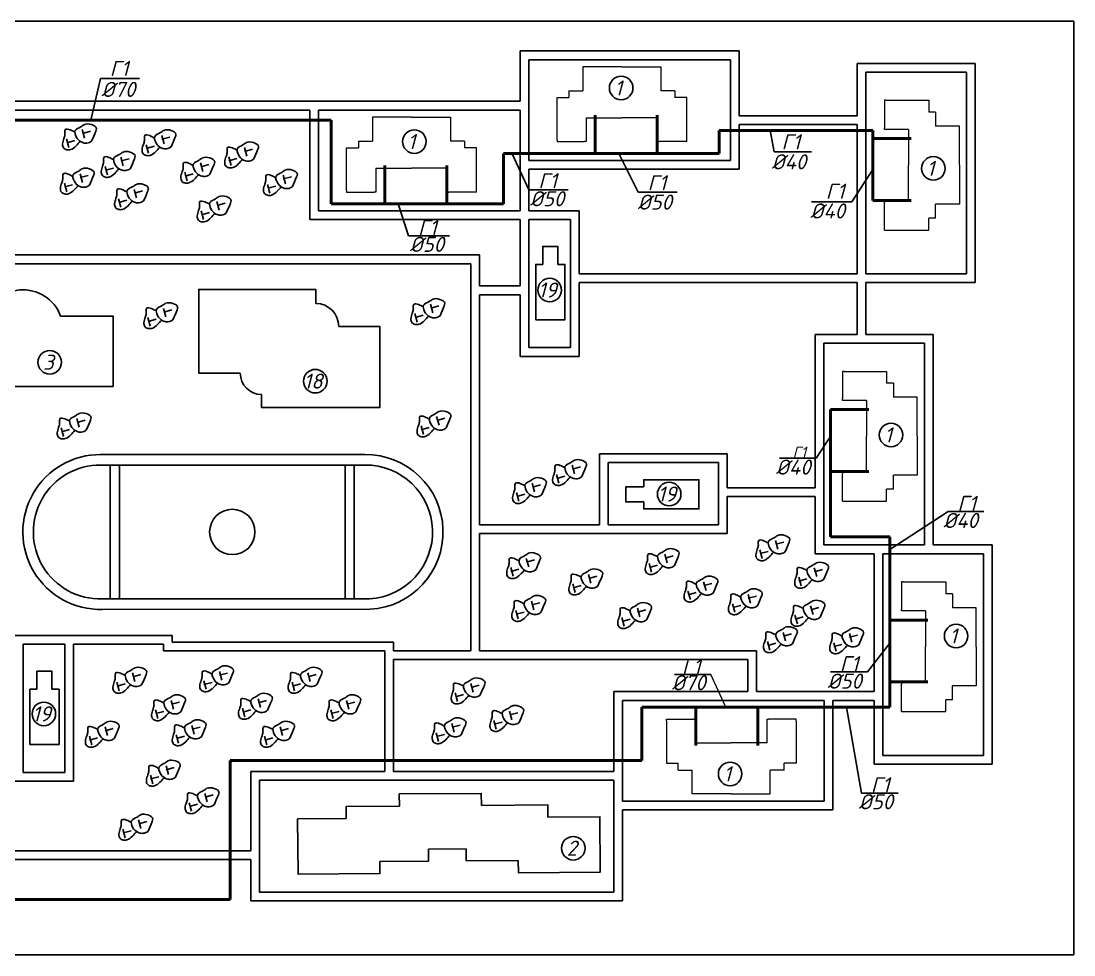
# Model space of a CAD drawing. Header units: millimetres. Extents: x -710977 to 10671, y -929782 to 89628.
# Drawn here: x 2540.2 to 2750.1, y 4163 to 4349.1 of the extents above; entities that cross this region are included whole.
import ezdxf

# ---------------------------------------------------------------- set-up
doc = ezdxf.new("R2010")
doc.units = ezdxf.units.MM
doc.header["$LTSCALE"] = 0.4
for name, color, linetype, lineweight in [('2', 5, 'Continuous', 50), ('5', 7, 'Continuous', 25), ('газ', 7, 'Continuous', 40), ('построение', 7, 'Continuous', 30)]:
    doc.layers.add(name, color=color, linetype=linetype, lineweight=lineweight)
doc.layers.add('план', color=7, linetype='Continuous')
doc.styles.add('Курсив', font='isocpeui.ttf')
doc.styles.add('текстовый', font='isocpeui.ttf', dxfattribs={"height": 5})

msp = doc.modelspace()

# ---------------------------------------------------------------- linework, layer by layer
at = {"color": 0, "linetype": 'ByBlock'}
for p, q in [((2454.917, 4349.064), (2750.115, 4349.064)), ((2750.115, 4349.064), (2750.115, 4163.02)), ((2750.115, 4163.02), (2454.917, 4163.02))]:
    msp.add_line(p, q, dxfattribs=at)
at = {"color": 0, "ltscale": 0.5}
for centre in [(2659.861, 4335.734), (2618.631, 4325.052), (2722.088, 4319.711), (2645.618, 4295.477), (2545.95, 4281.088), (2598.882, 4277.32), (2713.648, 4266.609), (2669.433, 4254.829), (2726.628, 4226.552), (2544.781, 4211.04), (2681.58, 4199.084), (2650.313, 4184.278)]:
    msp.add_circle(centre, 2.347, dxfattribs=at)
at = {"layer": '2', "color": 0}
msp.add_line((2581.893, 4174.073), (2467.543, 4174.073), dxfattribs=at)
at = {"layer": 'газ', "color": 0, "lineweight": 25, "ltscale": 0.08}
for p, q in [((2683.4, 4343.111), (2639.726, 4343.111)), ((2639.726, 4343.111), (2639.726, 4333.078)), ((2683.4, 4330.165), (2683.4, 4343.111)), ((2681.662, 4341.372), (2641.464, 4341.372)), ((2641.464, 4341.372), (2641.464, 4321.306)), ((2681.662, 4321.306), (2681.662, 4341.372)), ((2730.447, 4340.623), (2706.904, 4340.623)), ((2706.904, 4340.623), (2706.904, 4330.165)), ((2730.447, 4296.949), (2730.447, 4340.623)), ((2728.708, 4338.885), (2708.643, 4338.885)), ((2708.643, 4338.885), (2708.643, 4298.687)), ((2728.708, 4298.687), (2728.708, 4338.885)), ((2556.038, 4337.63), (2554.161, 4329.334)), ((2556.038, 4337.63), (2563.865, 4337.63)), ((2639.726, 4333.078), (2534.101, 4333.078)), ((2641.464, 4321.306), (2641.464, 4333.078)), ((2597.79, 4331.339), (2534.101, 4331.339)), ((2597.79, 4331.339), (2597.79, 4309.535)), ((2639.726, 4331.339), (2599.528, 4331.339)), ((2599.528, 4331.339), (2599.528, 4311.274)), ((2639.726, 4331.339), (2639.726, 4319.568)), ((2639.726, 4311.274), (2639.726, 4331.339)), ((2706.904, 4330.165), (2683.4, 4330.165)), ((2683.4, 4319.568), (2683.4, 4328.427)), ((2706.904, 4328.427), (2683.4, 4328.427)), ((2706.904, 4328.427), (2706.904, 4298.687)), ((2690.337, 4323.034), (2689.59, 4327.264)), ((2641.464, 4315.421), (2638.117, 4322.59)), ((2659.399, 4322.679), (2663.251, 4314.973)), ((2690.337, 4323.034), (2697.788, 4323.034)), ((2641.464, 4321.306), (2681.662, 4321.306)), ((2641.464, 4319.568), (2683.4, 4319.568)), ((2641.464, 4311.274), (2641.464, 4319.568)), ((2664.427, 4319.568), (2683.4, 4319.568)), ((2710.015, 4319.498), (2705.858, 4313.073)), ((2641.464, 4315.421), (2649.314, 4315.421)), ((2706.904, 4315.922), (2706.904, 4298.687)), ((2663.251, 4314.973), (2670.994, 4314.973)), ((2599.528, 4311.274), (2639.726, 4311.274)), ((2615.426, 4312.646), (2617.499, 4306.294)), ((2651.513, 4311.274), (2641.464, 4311.274)), ((2651.513, 4298.687), (2651.513, 4311.274)), ((2705.858, 4313.073), (2697.814, 4313.073)), ((2597.79, 4309.535), (2639.726, 4309.535)), ((2622.491, 4309.535), (2639.726, 4309.535)), ((2639.726, 4309.535), (2639.726, 4296.292)), ((2649.775, 4309.535), (2641.464, 4309.535)), ((2641.464, 4309.535), (2641.464, 4294.554)), ((2649.775, 4284.011), (2649.775, 4309.535)), ((2617.499, 4306.294), (2625.667, 4306.294)), ((2521.995, 4302.472), (2559.876, 4302.472)), ((2523.733, 4300.734), (2559.876, 4300.734)), ((2559.876, 4302.472), (2631.625, 4302.472)), ((2559.876, 4300.734), (2629.887, 4300.734)), ((2629.887, 4300.734), (2629.887, 4233.263)), ((2631.625, 4302.472), (2631.625, 4296.292)), ((2651.513, 4298.687), (2706.904, 4298.687)), ((2708.643, 4298.687), (2728.708, 4298.687)), ((2631.625, 4296.292), (2639.726, 4296.292)), ((2651.513, 4282.272), (2651.513, 4296.949)), ((2651.513, 4296.949), (2706.904, 4296.949)), ((2706.904, 4296.949), (2706.904, 4286.625)), ((2708.643, 4296.949), (2730.447, 4296.949)), ((2708.643, 4296.949), (2708.643, 4286.625)), ((2631.625, 4294.554), (2631.625, 4248.727)), ((2631.625, 4294.554), (2639.726, 4294.554)), ((2639.726, 4294.554), (2639.726, 4282.272)), ((2641.464, 4294.554), (2641.464, 4284.011)), ((2706.904, 4286.625), (2698.5, 4286.625)), ((2698.5, 4286.625), (2698.5, 4256.153)), ((2722.043, 4286.625), (2708.643, 4286.625)), ((2722.043, 4244.689), (2722.043, 4286.625)), ((2641.464, 4284.011), (2649.775, 4284.011)), ((2720.304, 4284.887), (2700.239, 4284.887)), ((2700.239, 4284.887), (2700.239, 4244.689)), ((2720.304, 4244.689), (2720.304, 4284.887)), ((2639.726, 4282.272), (2651.513, 4282.272)), ((2701.611, 4266.286), (2698.697, 4261.964)), ((2608.763, 4262.708), (2555.908, 4262.708)), ((2680.994, 4262.857), (2655.528, 4262.857)), ((2655.528, 4262.857), (2655.528, 4248.727)), ((2680.994, 4256.089), (2680.994, 4262.857)), ((2608.763, 4260.622), (2555.908, 4260.623)), ((2558.022, 4233.946), (2558.023, 4260.623)), ((2559.872, 4233.947), (2559.872, 4260.623)), ((2604.817, 4233.947), (2604.817, 4260.622)), ((2606.667, 4233.946), (2606.667, 4260.622)), ((2679.256, 4261.119), (2657.266, 4261.119)), ((2657.266, 4261.119), (2657.266, 4248.727)), ((2679.256, 4248.727), (2679.256, 4261.119)), ((2698.697, 4261.964), (2691.393, 4261.964)), ((2698.5, 4261.924), (2698.5, 4256.089)), ((2680.994, 4256.089), (2698.5, 4256.089)), ((2680.994, 4246.988), (2680.994, 4254.351)), ((2680.994, 4254.351), (2698.5, 4254.351)), ((2698.5, 4254.351), (2698.5, 4242.951)), ((2698.5, 4254.351), (2698.5, 4242.951)), ((2713.382, 4243.816), (2725.01, 4251.34)), ((2725.01, 4251.34), (2732.159, 4251.34)), ((2655.528, 4248.727), (2631.625, 4248.727)), ((2657.266, 4248.727), (2679.256, 4248.727)), ((2631.625, 4246.988), (2631.625, 4233.263)), ((2655.528, 4246.988), (2631.625, 4246.988)), ((2655.528, 4246.988), (2680.994, 4246.988)), ((2700.239, 4244.689), (2720.304, 4244.689)), ((2720.304, 4244.689), (2710.271, 4244.689)), ((2733.814, 4244.689), (2722.043, 4244.689)), ((2733.814, 4201.014), (2733.814, 4244.689)), ((2698.5, 4242.951), (2710.271, 4242.951)), ((2710.271, 4242.951), (2710.271, 4215.474)), ((2732.076, 4242.951), (2712.01, 4242.951)), ((2712.01, 4242.951), (2712.01, 4202.753)), ((2712.01, 4242.951), (2722.043, 4242.951)), ((2732.076, 4202.753), (2732.076, 4242.951)), ((2555.654, 4233.945), (2609.71, 4233.964)), ((2555.655, 4231.86), (2609.769, 4231.878)), ((2629.887, 4233.263), (2629.887, 4223.608)), ((2631.625, 4233.263), (2631.625, 4223.608)), ((2570.343, 4226.652), (2523.733, 4226.652)), ((2550.677, 4226.652), (2540.629, 4226.652)), ((2570.343, 4225.346), (2570.343, 4226.652)), ((2614.47, 4225.346), (2570.343, 4225.346)), ((2614.47, 4225.346), (2614.47, 4223.608)), ((2713.382, 4225.107), (2708.97, 4219.394)), ((2548.939, 4224.914), (2540.629, 4224.914)), ((2548.939, 4224.914), (2540.629, 4224.914)), ((2540.629, 4224.914), (2540.629, 4209.933)), ((2548.939, 4199.389), (2548.939, 4224.914)), ((2568.605, 4224.914), (2550.677, 4224.914)), ((2550.677, 4197.651), (2550.677, 4224.914)), ((2568.605, 4223.608), (2568.605, 4224.914)), ((2612.732, 4223.608), (2568.605, 4223.608)), ((2612.732, 4223.608), (2612.732, 4199.56)), ((2629.887, 4223.608), (2614.47, 4223.608)), ((2686.832, 4223.608), (2631.625, 4223.608)), ((2686.832, 4223.608), (2686.832, 4215.474)), ((2685.094, 4221.869), (2614.47, 4221.869)), ((2614.47, 4221.869), (2614.47, 4199.56)), ((2685.094, 4221.869), (2685.094, 4215.474)), ((2677.712, 4218.856), (2670.498, 4218.856)), ((2708.97, 4219.394), (2701.597, 4219.394)), ((2710.271, 4219.988), (2710.271, 4215.474)), ((2658.393, 4215.474), (2658.393, 4199.56)), ((2677.367, 4215.474), (2658.393, 4215.474)), ((2685.094, 4215.474), (2677.367, 4215.474)), ((2710.271, 4215.474), (2686.832, 4215.474)), ((2660.132, 4213.736), (2660.132, 4193.67)), ((2700.33, 4213.736), (2660.132, 4213.736)), ((2700.33, 4193.67), (2700.33, 4213.736)), ((2702.068, 4191.932), (2702.068, 4213.736)), ((2710.271, 4213.736), (2702.068, 4213.736)), ((2704.808, 4212.363), (2707.761, 4195.26)), ((2710.271, 4213.736), (2710.271, 4201.014)), ((2710.271, 4213.736), (2710.271, 4201.014)), ((2540.629, 4209.933), (2540.629, 4199.389)), ((2712.01, 4202.753), (2732.076, 4202.753)), ((2710.271, 4201.014), (2733.814, 4201.014)), ((2538.89, 4197.651), (2550.677, 4197.651)), ((2540.629, 4199.389), (2548.939, 4199.389)), ((2612.732, 4199.56), (2586.031, 4199.56)), ((2586.031, 4199.56), (2586.031, 4183.782)), ((2658.393, 4197.822), (2587.769, 4197.822)), ((2587.769, 4197.822), (2587.769, 4175.513)), ((2658.393, 4199.56), (2614.47, 4199.56)), ((2658.393, 4197.822), (2658.393, 4191.932)), ((2658.393, 4175.513), (2658.393, 4197.822)), ((2660.132, 4193.67), (2660.132, 4199.56)), ((2660.132, 4193.67), (2700.33, 4193.67)), ((2707.761, 4195.26), (2715.046, 4195.26)), ((2660.132, 4191.932), (2702.068, 4191.932)), ((2660.132, 4173.775), (2660.132, 4191.932)), ((2509.336, 4183.782), (2586.031, 4183.782)), ((2485.793, 4182.043), (2586.031, 4182.043)), ((2586.031, 4182.043), (2586.031, 4173.775)), ((2587.769, 4175.513), (2658.393, 4175.513)), ((2658.393, 4175.513), (2587.769, 4175.513)), ((2660.132, 4173.775), (2586.031, 4173.775))]:
    msp.add_line(p, q, dxfattribs=at)
at = {"layer": 'газ', "color": 0, "lineweight": 50, "ltscale": 0.08}
for p, q in [((2654.683, 4330.315), (2654.683, 4322.679)), ((2654.683, 4330.315), (2654.683, 4322.679)), ((2667.02, 4330.315), (2667.02, 4322.679)), ((2667.02, 4330.315), (2667.02, 4322.679)), ((2530.415, 4329.334), (2602.062, 4329.334)), ((2602.062, 4329.334), (2602.062, 4312.646)), ((2679.395, 4322.679), (2679.395, 4327.264)), ((2679.395, 4327.264), (2710.015, 4327.264)), ((2710.015, 4327.264), (2710.015, 4313.329)), ((2717.651, 4325.666), (2710.015, 4325.666)), ((2710.015, 4313.329), (2710.015, 4325.666)), ((2636.42, 4322.679), (2679.395, 4322.679)), ((2636.42, 4312.646), (2636.42, 4322.59)), ((2667.02, 4322.679), (2654.683, 4322.679)), ((2612.747, 4320.282), (2612.747, 4313.236)), ((2612.747, 4320.282), (2612.747, 4312.646)), ((2625.083, 4320.282), (2625.083, 4313.236)), ((2625.083, 4320.282), (2625.083, 4312.646)), ((2717.651, 4313.329), (2710.015, 4313.329)), ((2602.062, 4312.646), (2636.42, 4312.646)), ((2625.083, 4312.646), (2612.747, 4312.646)), ((2701.611, 4246.294), (2701.611, 4271.668)), ((2709.247, 4271.668), (2701.611, 4271.668)), ((2701.611, 4259.331), (2701.611, 4271.668)), ((2709.247, 4271.668), (2702.549, 4271.668)), ((2709.247, 4259.331), (2701.611, 4259.331)), ((2709.247, 4259.331), (2702.549, 4259.331)), ((2713.382, 4246.294), (2701.611, 4246.294)), ((2713.382, 4212.363), (2713.382, 4246.294)), ((2721.018, 4229.732), (2713.382, 4229.732)), ((2713.382, 4217.395), (2713.382, 4229.732)), ((2721.018, 4229.732), (2714.16, 4229.732)), ((2721.018, 4217.395), (2713.382, 4217.395)), ((2663.996, 4201.736), (2663.996, 4212.363)), ((2663.996, 4212.363), (2713.382, 4212.363)), ((2674.774, 4204.727), (2674.774, 4212.363)), ((2674.774, 4212.363), (2687.111, 4212.363)), ((2687.111, 4204.727), (2687.111, 4212.363)), ((2674.774, 4204.727), (2674.774, 4210.983)), ((2687.111, 4204.727), (2687.111, 4210.983)), ((2581.893, 4174.073), (2581.893, 4201.736)), ((2581.893, 4201.736), (2663.996, 4201.736))]:
    msp.add_line(p, q, dxfattribs=at)
at = {"layer": 'газ', "color": 0, "lineweight": 25, "ltscale": 0.08}
for points in [[(2644.238, 4300.569), (2644.238, 4304.171), (2647.23, 4304.171), (2647.23, 4300.569)], [(2647.23, 4300.569), (2648.632, 4300.569), (2648.632, 4289.574), (2642.836, 4289.574), (2642.836, 4300.569), (2644.238, 4300.569)], [(2583.924, 4278.93), (2575.648, 4278.93), (2575.648, 4295.588), (2598.99, 4295.588), (2598.99, 4292.803)], [(2536.953, 4280.35), (2536.953, 4276.282), (2558.562, 4276.282), (2558.562, 4290.304), (2548.114, 4290.304)], [(2588.189, 4274.665), (2588.189, 4272.064), (2611.747, 4272.064), (2611.747, 4288.233), (2603.56, 4288.233)], [(2664.363, 4253.278), (2664.363, 4251.875), (2675.358, 4251.875), (2675.358, 4257.672), (2664.363, 4257.672), (2664.363, 4256.269)], [(2664.363, 4256.269), (2660.761, 4256.269), (2660.761, 4253.278), (2664.363, 4253.278)], [(2543.403, 4215.948), (2543.403, 4219.55), (2546.394, 4219.55), (2546.394, 4215.948)], [(2546.394, 4215.948), (2547.797, 4215.948), (2547.797, 4204.953), (2542, 4204.953), (2542, 4215.948), (2543.403, 4215.948)], [(2631.989, 4192.802), (2631.972, 4195.21), (2615.638, 4195.096), (2615.655, 4192.688)], [(2615.655, 4192.688), (2605.05, 4192.614), (2605.067, 4190.184)], [(2645.261, 4190.465), (2645.245, 4192.895), (2631.989, 4192.802)], [(2605.067, 4190.184), (2595.369, 4190.117), (2595.446, 4179.101), (2611.78, 4179.215), (2611.763, 4181.644)], [(2639.351, 4181.837), (2639.368, 4179.408), (2655.702, 4179.522), (2655.625, 4190.538), (2645.261, 4190.465)], [(2611.763, 4181.644), (2621.461, 4181.712), (2621.445, 4184.12)], [(2621.445, 4184.12), (2628.971, 4184.173)], [(2628.971, 4184.173), (2628.987, 4181.765), (2639.351, 4181.837)]]:
    msp.add_lwpolyline(points, dxfattribs=at)
msp.add_circle((2582.34, 4247.288), 4.526, dxfattribs=at)
for centre, radius, start, end in [((2540.595, 4287.501), 8.025, 20.44993, 243.00961), ((2598.99, 4288.233), 4.57, 0, 90), ((2588.189, 4278.93), 4.265, 180, 270), ((2556.022, 4247.282), 15.427, 89.54454, 271.50542), ((2608.921, 4247.282), 15.427, 273.14856, 90.63208), ((2556.022, 4247.282), 13.341, 89.51026, 271.61738), ((2608.921, 4247.282), 13.341, 273.38899, 90.67974), ((2608.921, 4247.282), 15.427, 266.88587, 266.89003)]:
    msp.add_arc(centre, radius, start, end, dxfattribs=at)
at = {"layer": 'план', "color": 0}
for p, q in [((2552.42, 4327.438), (2552.892, 4325.728)), ((2554.067, 4327.119), (2552.468, 4326.677)), ((2568.272, 4326.286), (2568.745, 4324.576)), ((2569.919, 4325.967), (2568.32, 4325.525)), ((2549.302, 4325.589), (2549.775, 4323.879)), ((2550.949, 4325.27), (2549.35, 4324.828)), ((2565.154, 4324.437), (2565.627, 4322.727)), ((2566.801, 4324.119), (2565.202, 4323.676)), ((2584.746, 4323.848), (2585.219, 4322.138)), ((2560.139, 4321.958), (2560.611, 4320.248)), ((2561.786, 4321.639), (2560.187, 4321.197)), ((2581.628, 4321.999), (2582.101, 4320.289)), ((2583.275, 4321.681), (2581.676, 4321.238)), ((2586.393, 4323.529), (2584.794, 4323.087)), ((2557.021, 4320.109), (2557.494, 4318.399)), ((2558.668, 4319.791), (2557.069, 4319.348)), ((2575.991, 4320.806), (2576.464, 4319.096)), ((2577.638, 4320.487), (2576.039, 4320.045)), ((2551.989, 4318.633), (2552.461, 4316.923)), ((2553.636, 4318.314), (2552.037, 4317.872)), ((2572.873, 4318.957), (2573.346, 4317.248)), ((2574.52, 4318.639), (2572.921, 4318.196)), ((2592.465, 4318.368), (2592.938, 4316.658)), ((2594.112, 4318.05), (2592.513, 4317.607)), ((2548.871, 4316.784), (2549.344, 4315.074)), ((2550.518, 4316.465), (2548.919, 4316.023)), ((2562.787, 4315.529), (2563.26, 4313.819)), ((2564.435, 4315.211), (2562.835, 4314.768)), ((2589.347, 4316.52), (2589.82, 4314.81)), ((2590.994, 4316.201), (2589.395, 4315.759)), ((2559.67, 4313.681), (2560.142, 4311.971)), ((2561.317, 4313.362), (2559.718, 4312.92)), ((2579.262, 4313.091), (2579.734, 4311.382)), ((2576.144, 4311.243), (2576.617, 4309.533)), ((2580.909, 4312.773), (2579.31, 4312.33)), ((2577.791, 4310.924), (2576.192, 4310.482)), ((2621.868, 4292.633), (2622.341, 4290.924)), ((2623.515, 4292.315), (2621.916, 4291.872)), ((2568.63, 4291.827), (2569.102, 4290.118)), ((2570.277, 4291.509), (2568.678, 4291.067)), ((2618.75, 4290.785), (2619.223, 4289.075)), ((2620.397, 4290.466), (2618.798, 4290.024)), ((2565.512, 4289.979), (2565.984, 4288.269)), ((2567.159, 4289.66), (2565.56, 4289.218)), ((2551.357, 4269.862), (2551.83, 4268.152)), ((2553.005, 4269.543), (2551.405, 4269.101)), ((2623.078, 4270.268), (2623.551, 4268.558)), ((2624.725, 4269.949), (2623.126, 4269.507)), ((2548.24, 4268.013), (2548.712, 4266.303)), ((2549.887, 4267.694), (2548.288, 4267.252)), ((2619.96, 4268.419), (2620.433, 4266.709)), ((2621.607, 4268.101), (2620.008, 4267.658)), ((2646.992, 4258.726), (2647.464, 4257.016)), ((2650.109, 4260.575), (2650.582, 4258.865)), ((2651.757, 4260.256), (2650.157, 4259.814)), ((2642.13, 4256.987), (2642.603, 4255.277)), ((2643.778, 4256.669), (2642.178, 4256.226)), ((2648.639, 4258.407), (2647.04, 4257.965)), ((2639.012, 4255.139), (2639.485, 4253.429)), ((2640.66, 4254.82), (2639.061, 4254.378)), ((2690.641, 4245.589), (2691.114, 4243.879)), ((2692.288, 4245.27), (2690.689, 4244.828)), ((2640.954, 4242.028), (2641.427, 4240.318)), ((2668.58, 4242.84), (2669.053, 4241.13)), ((2670.227, 4242.521), (2668.628, 4242.079)), ((2687.523, 4243.74), (2687.996, 4242.03)), ((2689.17, 4243.421), (2687.571, 4242.979)), ((2637.836, 4240.179), (2638.309, 4238.47)), ((2639.484, 4239.861), (2637.884, 4239.418)), ((2642.601, 4241.709), (2641.002, 4241.267)), ((2665.462, 4240.991), (2665.935, 4239.281)), ((2667.109, 4240.672), (2665.51, 4240.23)), ((2698.36, 4240.109), (2698.833, 4238.399)), ((2700.007, 4239.79), (2698.408, 4239.348)), ((2653.345, 4238.781), (2653.818, 4237.071)), ((2654.992, 4238.462), (2653.393, 4238.02)), ((2695.242, 4238.26), (2695.715, 4236.55)), ((2696.889, 4237.941), (2695.29, 4237.499)), ((2650.227, 4236.932), (2650.7, 4235.222)), ((2651.874, 4236.613), (2650.275, 4236.171)), ((2673.181, 4235.511), (2673.654, 4233.801)), ((2676.299, 4237.36), (2676.772, 4235.65)), ((2677.946, 4237.041), (2676.347, 4236.599)), ((2641.97, 4233.504), (2642.443, 4231.794)), ((2674.828, 4235.193), (2673.229, 4234.75)), ((2685.156, 4234.832), (2685.629, 4233.122)), ((2686.804, 4234.513), (2685.204, 4234.071)), ((2638.852, 4231.655), (2639.325, 4229.945)), ((2640.499, 4231.336), (2638.9, 4230.894)), ((2643.617, 4233.185), (2642.018, 4232.743)), ((2663.095, 4232.083), (2663.568, 4230.373)), ((2664.743, 4231.765), (2663.143, 4231.322)), ((2682.038, 4232.983), (2682.511, 4231.273)), ((2683.686, 4232.664), (2682.087, 4232.222)), ((2697.627, 4232.541), (2698.1, 4230.832)), ((2699.275, 4232.223), (2697.675, 4231.78)), ((2659.978, 4230.234), (2660.45, 4228.525)), ((2661.625, 4229.916), (2660.026, 4229.474)), ((2694.509, 4230.693), (2694.982, 4228.983)), ((2696.157, 4230.374), (2694.557, 4229.932)), ((2692.143, 4227.279), (2692.616, 4225.569)), ((2705.346, 4227.062), (2705.819, 4225.352)), ((2689.025, 4225.43), (2689.498, 4223.72)), ((2690.672, 4225.111), (2689.073, 4224.669)), ((2693.79, 4226.96), (2692.191, 4226.518)), ((2702.228, 4225.213), (2702.701, 4223.503)), ((2706.994, 4226.743), (2705.394, 4226.301)), ((2703.876, 4224.894), (2702.276, 4224.452)), ((2562.455, 4219.191), (2562.928, 4217.481)), ((2564.102, 4218.872), (2562.503, 4218.43)), ((2579.769, 4219.494), (2580.242, 4217.784)), ((2581.416, 4219.176), (2579.817, 4218.733)), ((2597.387, 4219.191), (2597.86, 4217.481)), ((2599.034, 4218.872), (2597.435, 4218.43)), ((2559.337, 4217.342), (2559.81, 4215.632)), ((2560.984, 4217.023), (2559.385, 4216.581)), ((2576.651, 4217.645), (2577.124, 4215.936)), ((2578.298, 4217.327), (2576.699, 4216.885)), ((2594.269, 4217.342), (2594.742, 4215.632)), ((2595.916, 4217.023), (2594.317, 4216.581)), ((2629.889, 4217.067), (2630.362, 4215.357)), ((2631.536, 4216.748), (2629.937, 4216.306)), ((2626.771, 4215.218), (2627.244, 4213.508)), ((2628.419, 4214.899), (2626.819, 4214.457)), ((2570.174, 4213.711), (2570.647, 4212.001)), ((2571.821, 4213.392), (2570.222, 4212.95)), ((2587.488, 4214.014), (2587.961, 4212.305)), ((2589.135, 4213.696), (2587.536, 4213.253)), ((2605.106, 4213.711), (2605.579, 4212.001)), ((2606.753, 4213.392), (2605.154, 4212.95)), ((2567.056, 4211.862), (2567.529, 4210.152)), ((2568.703, 4211.543), (2567.104, 4211.101)), ((2584.37, 4212.166), (2584.843, 4210.456)), ((2586.017, 4211.847), (2584.418, 4211.405)), ((2601.988, 4211.862), (2602.461, 4210.152)), ((2603.635, 4211.543), (2602.036, 4211.101)), ((2637.608, 4211.587), (2638.081, 4209.877)), ((2639.255, 4211.268), (2637.656, 4210.826)), ((2556.97, 4208.434), (2557.443, 4206.724)), ((2574.284, 4208.738), (2574.757, 4207.028)), ((2575.932, 4208.419), (2574.332, 4207.977)), ((2591.902, 4208.434), (2592.375, 4206.724)), ((2626.091, 4209.132), (2626.564, 4207.422)), ((2627.738, 4208.813), (2626.139, 4208.371)), ((2634.49, 4209.738), (2634.963, 4208.028)), ((2636.137, 4209.42), (2634.538, 4208.977)), ((2553.852, 4206.585), (2554.325, 4204.875)), ((2555.5, 4206.267), (2553.9, 4205.824)), ((2558.617, 4208.115), (2557.018, 4207.673)), ((2571.167, 4206.889), (2571.639, 4205.179)), ((2572.814, 4206.57), (2571.215, 4206.128)), ((2588.785, 4206.585), (2589.257, 4204.875)), ((2590.432, 4206.267), (2588.833, 4205.824)), ((2593.55, 4208.115), (2591.951, 4207.673)), ((2622.973, 4207.283), (2623.446, 4205.573)), ((2624.62, 4206.965), (2623.021, 4206.522)), ((2569.137, 4200.682), (2569.61, 4198.972)), ((2570.785, 4200.363), (2569.186, 4199.921)), ((2566.02, 4198.833), (2566.492, 4197.123)), ((2567.667, 4198.515), (2566.068, 4198.072)), ((2576.856, 4195.202), (2577.329, 4193.492)), ((2578.504, 4194.883), (2576.904, 4194.441)), ((2573.739, 4193.353), (2574.211, 4191.644)), ((2575.386, 4193.035), (2573.787, 4192.592)), ((2563.653, 4189.925), (2564.126, 4188.215)), ((2565.3, 4189.607), (2563.701, 4189.164)), ((2560.535, 4188.077), (2561.008, 4186.367)), ((2562.182, 4187.758), (2560.583, 4187.316))]:
    msp.add_line(p, q, dxfattribs=at)
for points in [[(2554.306, 4325.177), (2555.128, 4327.12), (2555.262, 4327.639), (2554.273, 4328.432), (2552.848, 4328.446), (2552.148, 4327.991), (2551.028, 4327.241), (2551.232, 4326.011), (2552.25, 4324.975), (2553.128, 4324.747), (2554.061, 4325.005), (2554.306, 4325.177)], [(2552.019, 4325.111), (2551.203, 4324.195), (2550.097, 4323.456), (2549.316, 4323.437), (2548.733, 4323.767), (2548.505, 4324.59), (2548.781, 4325.652), (2548.975, 4326.402), (2548.975, 4327.133), (2549.053, 4327.434), (2549.452, 4327.544), (2550.031, 4327.394), (2550.961, 4326.927)], [(2567.871, 4323.959), (2567.056, 4323.043), (2565.949, 4322.304), (2565.168, 4322.285), (2564.585, 4322.616), (2564.358, 4323.438), (2564.633, 4324.5), (2564.828, 4325.25), (2564.828, 4325.982), (2564.906, 4326.282), (2565.304, 4326.392), (2565.884, 4326.242), (2566.813, 4325.775)], [(2570.158, 4324.026), (2570.98, 4325.968), (2571.114, 4326.487), (2570.126, 4327.28), (2568.7, 4327.294), (2568, 4326.839), (2566.88, 4326.089), (2567.084, 4324.859), (2568.103, 4323.823), (2568.98, 4323.595), (2569.913, 4323.853), (2570.158, 4324.026)], [(2584.345, 4321.521), (2583.53, 4320.605), (2582.424, 4319.867), (2581.642, 4319.847), (2581.059, 4320.178), (2580.832, 4321), (2581.107, 4322.062), (2581.302, 4322.812), (2581.302, 4323.544), (2581.38, 4323.844), (2581.778, 4323.954), (2582.358, 4323.804), (2583.287, 4323.337)], [(2586.633, 4321.588), (2587.454, 4323.53), (2587.589, 4324.049), (2586.6, 4324.842), (2585.174, 4324.856), (2584.475, 4324.401), (2583.354, 4323.652), (2583.558, 4322.421), (2584.577, 4321.385), (2585.454, 4321.157), (2586.387, 4321.415), (2586.633, 4321.588)], [(2559.738, 4319.631), (2558.922, 4318.715), (2557.816, 4317.976), (2557.035, 4317.957), (2556.452, 4318.288), (2556.224, 4319.11), (2556.5, 4320.172), (2556.694, 4320.922), (2556.694, 4321.654), (2556.772, 4321.954), (2557.171, 4322.064), (2557.75, 4321.914), (2558.679, 4321.447)], [(2562.025, 4319.698), (2562.846, 4321.64), (2562.981, 4322.159), (2561.992, 4322.952), (2560.567, 4322.966), (2559.867, 4322.511), (2558.747, 4321.761), (2558.951, 4320.531), (2559.969, 4319.495), (2560.847, 4319.267), (2561.78, 4319.525), (2562.025, 4319.698)], [(2577.877, 4318.546), (2578.699, 4320.488), (2578.833, 4321.007), (2577.845, 4321.8), (2576.419, 4321.814), (2575.719, 4321.359), (2574.599, 4320.61), (2574.803, 4319.379), (2575.822, 4318.343), (2576.699, 4318.115), (2577.632, 4318.373), (2577.877, 4318.546)], [(2553.875, 4316.372), (2554.696, 4318.314), (2554.831, 4318.833), (2553.842, 4319.627), (2552.417, 4319.64), (2551.717, 4319.185), (2550.597, 4318.436), (2550.801, 4317.206), (2551.819, 4316.169), (2552.697, 4315.942), (2553.63, 4316.2), (2553.875, 4316.372)], [(2575.59, 4318.479), (2574.775, 4317.563), (2573.668, 4316.825), (2572.887, 4316.805), (2572.304, 4317.136), (2572.077, 4317.958), (2572.352, 4319.021), (2572.547, 4319.771), (2572.547, 4320.502), (2572.625, 4320.802), (2573.023, 4320.912), (2573.603, 4320.762), (2574.532, 4320.295)], [(2594.352, 4316.108), (2595.173, 4318.05), (2595.308, 4318.569), (2594.319, 4319.362), (2592.893, 4319.376), (2592.193, 4318.921), (2591.073, 4318.172), (2591.277, 4316.942), (2592.296, 4315.905), (2593.173, 4315.677), (2594.106, 4315.935), (2594.352, 4316.108)], [(2551.588, 4316.305), (2550.772, 4315.39), (2549.666, 4314.651), (2548.885, 4314.632), (2548.302, 4314.962), (2548.074, 4315.785), (2548.35, 4316.847), (2548.544, 4317.597), (2548.544, 4318.328), (2548.622, 4318.629), (2549.021, 4318.739), (2549.6, 4318.588), (2550.529, 4318.122)], [(2592.064, 4316.041), (2591.249, 4315.125), (2590.142, 4314.387), (2589.361, 4314.367), (2588.778, 4314.698), (2588.551, 4315.521), (2588.826, 4316.583), (2589.021, 4317.333), (2589.021, 4318.064), (2589.099, 4318.364), (2589.497, 4318.474), (2590.077, 4318.324), (2591.006, 4317.857)], [(2562.387, 4313.202), (2561.571, 4312.287), (2560.465, 4311.548), (2559.684, 4311.528), (2559.101, 4311.859), (2558.873, 4312.682), (2559.149, 4313.744), (2559.343, 4314.494), (2559.343, 4315.225), (2559.421, 4315.525), (2559.819, 4315.635), (2560.399, 4315.485), (2561.328, 4315.018)], [(2564.674, 4313.269), (2565.495, 4315.211), (2565.63, 4315.73), (2564.641, 4316.523), (2563.216, 4316.537), (2562.516, 4316.082), (2561.395, 4315.333), (2561.6, 4314.103), (2562.618, 4313.066), (2563.496, 4312.838), (2564.429, 4313.096), (2564.674, 4313.269)], [(2578.861, 4310.764), (2578.045, 4309.849), (2576.939, 4309.11), (2576.158, 4309.091), (2575.575, 4309.421), (2575.347, 4310.244), (2575.623, 4311.306), (2575.817, 4312.056), (2575.817, 4312.787), (2575.895, 4313.087), (2576.293, 4313.198), (2576.873, 4313.047), (2577.802, 4312.58)], [(2581.148, 4310.831), (2581.969, 4312.773), (2582.104, 4313.292), (2581.115, 4314.085), (2579.69, 4314.099), (2578.99, 4313.644), (2577.87, 4312.895), (2578.074, 4311.665), (2579.092, 4310.628), (2579.97, 4310.401), (2580.903, 4310.659), (2581.148, 4310.831)], [(2570.516, 4289.567), (2571.337, 4291.509), (2571.472, 4292.028), (2570.483, 4292.821), (2569.058, 4292.835), (2568.358, 4292.38), (2567.238, 4291.631), (2567.442, 4290.401), (2568.46, 4289.364), (2569.338, 4289.137), (2570.271, 4289.395), (2570.516, 4289.567)], [(2621.467, 4290.306), (2620.652, 4289.391), (2619.546, 4288.652), (2618.765, 4288.633), (2618.181, 4288.963), (2617.954, 4289.786), (2618.229, 4290.848), (2618.424, 4291.598), (2618.424, 4292.329), (2618.502, 4292.629), (2618.9, 4292.74), (2619.48, 4292.589), (2620.409, 4292.122)], [(2623.755, 4290.373), (2624.576, 4292.315), (2624.711, 4292.834), (2623.722, 4293.627), (2622.296, 4293.641), (2621.597, 4293.186), (2620.476, 4292.437), (2620.681, 4291.207), (2621.699, 4290.17), (2622.576, 4289.943), (2623.509, 4290.201), (2623.755, 4290.373)], [(2568.229, 4289.5), (2567.413, 4288.585), (2566.307, 4287.846), (2565.526, 4287.827), (2564.943, 4288.157), (2564.715, 4288.98), (2564.991, 4290.042), (2565.185, 4290.792), (2565.185, 4291.523), (2565.263, 4291.823), (2565.661, 4291.934), (2566.241, 4291.783), (2567.17, 4291.317)], [(2624.965, 4268.008), (2625.786, 4269.95), (2625.921, 4270.469), (2624.932, 4271.262), (2623.506, 4271.276), (2622.807, 4270.821), (2621.686, 4270.072), (2621.89, 4268.841), (2622.909, 4267.805), (2623.786, 4267.577), (2624.719, 4267.835), (2624.965, 4268.008)], [(2550.957, 4267.534), (2550.141, 4266.619), (2549.035, 4265.88), (2548.254, 4265.861), (2547.671, 4266.191), (2547.443, 4267.014), (2547.719, 4268.076), (2547.913, 4268.826), (2547.913, 4269.557), (2547.991, 4269.858), (2548.389, 4269.968), (2548.969, 4269.817), (2549.898, 4269.351)], [(2553.244, 4267.601), (2554.065, 4269.543), (2554.2, 4270.062), (2553.211, 4270.855), (2551.786, 4270.869), (2551.086, 4270.414), (2549.966, 4269.665), (2550.17, 4268.435), (2551.188, 4267.398), (2552.066, 4267.171), (2552.999, 4267.429), (2553.244, 4267.601)], [(2622.677, 4267.941), (2621.862, 4267.025), (2620.756, 4266.287), (2619.974, 4266.267), (2619.391, 4266.598), (2619.164, 4267.42), (2619.439, 4268.482), (2619.634, 4269.232), (2619.634, 4269.964), (2619.712, 4270.264), (2620.11, 4270.374), (2620.69, 4270.224), (2621.619, 4269.757)], [(2649.709, 4258.248), (2648.893, 4257.332), (2647.787, 4256.593), (2647.006, 4256.574), (2646.423, 4256.904), (2646.195, 4257.727), (2646.471, 4258.789), (2646.665, 4259.539), (2646.665, 4260.27), (2646.743, 4260.571), (2647.141, 4260.681), (2647.721, 4260.531), (2648.65, 4260.064)], [(2651.996, 4258.314), (2652.817, 4260.257), (2652.952, 4260.776), (2651.963, 4261.569), (2650.538, 4261.583), (2649.838, 4261.127), (2648.718, 4260.378), (2648.922, 4259.148), (2649.94, 4258.112), (2650.818, 4257.884), (2651.751, 4258.142), (2651.996, 4258.314)], [(2641.73, 4254.66), (2640.914, 4253.744), (2639.808, 4253.006), (2639.027, 4252.986), (2638.444, 4253.317), (2638.216, 4254.14), (2638.492, 4255.202), (2638.686, 4255.952), (2638.686, 4256.683), (2638.764, 4256.983), (2639.162, 4257.093), (2639.742, 4256.943), (2640.671, 4256.476)], [(2644.017, 4254.727), (2644.838, 4256.669), (2644.973, 4257.188), (2643.984, 4257.981), (2642.559, 4257.995), (2641.859, 4257.54), (2640.738, 4256.791), (2640.943, 4255.561), (2641.961, 4254.524), (2642.839, 4254.296), (2643.772, 4254.554), (2644.017, 4254.727)], [(2692.527, 4243.328), (2693.349, 4245.27), (2693.483, 4245.789), (2692.495, 4246.583), (2691.069, 4246.596), (2690.369, 4246.141), (2689.249, 4245.392), (2689.453, 4244.162), (2690.472, 4243.125), (2691.349, 4242.898), (2692.282, 4243.156), (2692.527, 4243.328)], [(2670.466, 4240.579), (2671.288, 4242.522), (2671.422, 4243.041), (2670.434, 4243.834), (2669.008, 4243.848), (2668.308, 4243.393), (2667.188, 4242.643), (2667.392, 4241.413), (2668.411, 4240.377), (2669.288, 4240.149), (2670.221, 4240.407), (2670.466, 4240.579)], [(2690.24, 4243.261), (2689.425, 4242.346), (2688.318, 4241.607), (2687.537, 4241.588), (2686.954, 4241.918), (2686.727, 4242.741), (2687.002, 4243.803), (2687.197, 4244.553), (2687.197, 4245.284), (2687.275, 4245.585), (2687.673, 4245.695), (2688.253, 4245.544), (2689.182, 4245.078)], [(2640.554, 4239.701), (2639.738, 4238.785), (2638.632, 4238.047), (2637.851, 4238.027), (2637.268, 4238.358), (2637.04, 4239.18), (2637.316, 4240.242), (2637.51, 4240.992), (2637.51, 4241.724), (2637.588, 4242.024), (2637.986, 4242.134), (2638.566, 4241.984), (2639.495, 4241.517)], [(2642.841, 4239.768), (2643.662, 4241.71), (2643.797, 4242.229), (2642.808, 4243.022), (2641.383, 4243.036), (2640.683, 4242.581), (2639.562, 4241.832), (2639.767, 4240.601), (2640.785, 4239.565), (2641.662, 4239.337), (2642.595, 4239.595), (2642.841, 4239.768)], [(2668.179, 4240.513), (2667.364, 4239.597), (2666.257, 4238.858), (2665.476, 4238.839), (2664.893, 4239.17), (2664.666, 4239.992), (2664.941, 4241.054), (2665.136, 4241.804), (2665.136, 4242.536), (2665.214, 4242.836), (2665.612, 4242.946), (2666.192, 4242.796), (2667.121, 4242.329)], [(2655.232, 4236.52), (2656.053, 4238.463), (2656.188, 4238.982), (2655.199, 4239.775), (2653.773, 4239.789), (2653.074, 4239.333), (2651.953, 4238.584), (2652.158, 4237.354), (2653.176, 4236.318), (2654.053, 4236.09), (2654.986, 4236.348), (2655.232, 4236.52)], [(2697.959, 4237.782), (2697.144, 4236.866), (2696.037, 4236.127), (2695.256, 4236.108), (2694.673, 4236.438), (2694.446, 4237.261), (2694.721, 4238.323), (2694.916, 4239.073), (2694.916, 4239.804), (2694.993, 4240.105), (2695.392, 4240.215), (2695.972, 4240.065), (2696.901, 4239.598)], [(2700.246, 4237.848), (2701.068, 4239.791), (2701.202, 4240.309), (2700.214, 4241.103), (2698.788, 4241.116), (2698.088, 4240.661), (2696.968, 4239.912), (2697.172, 4238.682), (2698.191, 4237.645), (2699.068, 4237.418), (2700.001, 4237.676), (2700.246, 4237.848)], [(2652.944, 4236.454), (2652.129, 4235.538), (2651.023, 4234.799), (2650.242, 4234.78), (2649.658, 4235.11), (2649.431, 4235.933), (2649.706, 4236.995), (2649.901, 4237.745), (2649.901, 4238.476), (2649.979, 4238.777), (2650.377, 4238.887), (2650.957, 4238.737), (2651.886, 4238.27)], [(2678.185, 4235.1), (2679.007, 4237.042), (2679.141, 4237.561), (2678.153, 4238.354), (2676.727, 4238.368), (2676.027, 4237.913), (2674.907, 4237.164), (2675.111, 4235.933), (2676.13, 4234.897), (2677.007, 4234.669), (2677.94, 4234.927), (2678.185, 4235.1)], [(2675.898, 4235.033), (2675.083, 4234.117), (2673.976, 4233.379), (2673.195, 4233.359), (2672.612, 4233.69), (2672.385, 4234.512), (2672.66, 4235.574), (2672.855, 4236.324), (2672.855, 4237.056), (2672.933, 4237.356), (2673.331, 4237.466), (2673.911, 4237.316), (2674.84, 4236.849)], [(2687.043, 4232.571), (2687.864, 4234.514), (2687.999, 4235.033), (2687.01, 4235.826), (2685.585, 4235.84), (2684.885, 4235.384), (2683.764, 4234.635), (2683.969, 4233.405), (2684.987, 4232.369), (2685.865, 4232.141), (2686.798, 4232.399), (2687.043, 4232.571)], [(2641.569, 4231.177), (2640.754, 4230.261), (2639.647, 4229.522), (2638.866, 4229.503), (2638.283, 4229.834), (2638.056, 4230.656), (2638.331, 4231.718), (2638.526, 4232.468), (2638.526, 4233.2), (2638.603, 4233.5), (2639.002, 4233.61), (2639.582, 4233.46), (2640.511, 4232.993)], [(2643.856, 4231.243), (2644.678, 4233.186), (2644.812, 4233.705), (2643.824, 4234.498), (2642.398, 4234.512), (2641.698, 4234.057), (2640.578, 4233.307), (2640.782, 4232.077), (2641.801, 4231.041), (2642.678, 4230.813), (2643.611, 4231.071), (2643.856, 4231.243)], [(2684.756, 4232.505), (2683.94, 4231.589), (2682.834, 4230.85), (2682.053, 4230.831), (2681.47, 4231.161), (2681.242, 4231.984), (2681.518, 4233.046), (2681.712, 4233.796), (2681.712, 4234.527), (2681.79, 4234.828), (2682.188, 4234.938), (2682.768, 4234.788), (2683.697, 4234.321)], [(2699.514, 4230.281), (2700.335, 4232.223), (2700.47, 4232.742), (2699.481, 4233.535), (2698.056, 4233.549), (2697.356, 4233.094), (2696.235, 4232.345), (2696.44, 4231.115), (2697.458, 4230.078), (2698.335, 4229.851), (2699.268, 4230.109), (2699.514, 4230.281)], [(2662.695, 4229.756), (2661.879, 4228.84), (2660.773, 4228.102), (2659.992, 4228.082), (2659.409, 4228.413), (2659.181, 4229.235), (2659.457, 4230.298), (2659.651, 4231.048), (2659.651, 4231.779), (2659.729, 4232.079), (2660.127, 4232.189), (2660.707, 4232.039), (2661.636, 4231.572)], [(2664.982, 4229.823), (2665.803, 4231.765), (2665.938, 4232.284), (2664.949, 4233.077), (2663.524, 4233.091), (2662.824, 4232.636), (2661.703, 4231.887), (2661.908, 4230.656), (2662.926, 4229.62), (2663.804, 4229.392), (2664.737, 4229.65), (2664.982, 4229.823)], [(2697.227, 4230.214), (2696.411, 4229.299), (2695.305, 4228.56), (2694.524, 4228.541), (2693.941, 4228.871), (2693.713, 4229.694), (2693.989, 4230.756), (2694.183, 4231.506), (2694.183, 4232.237), (2694.261, 4232.537), (2694.659, 4232.648), (2695.239, 4232.497), (2696.168, 4232.03)], [(2691.742, 4224.952), (2690.927, 4224.036), (2689.82, 4223.297), (2689.039, 4223.278), (2688.456, 4223.609), (2688.229, 4224.431), (2688.504, 4225.493), (2688.699, 4226.243), (2688.699, 4226.975), (2688.776, 4227.275), (2689.175, 4227.385), (2689.755, 4227.235), (2690.684, 4226.768)], [(2694.029, 4225.018), (2694.851, 4226.961), (2694.985, 4227.48), (2693.997, 4228.273), (2692.571, 4228.287), (2691.871, 4227.832), (2690.751, 4227.082), (2690.955, 4225.852), (2691.974, 4224.816), (2692.851, 4224.588), (2693.784, 4224.846), (2694.029, 4225.018)], [(2704.946, 4224.734), (2704.13, 4223.819), (2703.024, 4223.08), (2702.243, 4223.061), (2701.66, 4223.391), (2701.432, 4224.214), (2701.708, 4225.276), (2701.902, 4226.026), (2701.902, 4226.757), (2701.98, 4227.058), (2702.378, 4227.168), (2702.958, 4227.017), (2703.887, 4226.551)], [(2707.233, 4224.801), (2708.054, 4226.743), (2708.189, 4227.262), (2707.2, 4228.055), (2705.775, 4228.069), (2705.075, 4227.614), (2703.954, 4226.865), (2704.159, 4225.635), (2705.177, 4224.598), (2706.054, 4224.371), (2706.987, 4224.629), (2707.233, 4224.801)], [(2562.054, 4216.864), (2561.239, 4215.948), (2560.132, 4215.209), (2559.351, 4215.19), (2558.768, 4215.52), (2558.541, 4216.343), (2558.816, 4217.405), (2559.011, 4218.155), (2559.01, 4218.886), (2559.088, 4219.187), (2559.487, 4219.297), (2560.066, 4219.147), (2560.996, 4218.68)], [(2564.341, 4216.93), (2565.163, 4218.873), (2565.297, 4219.392), (2564.309, 4220.185), (2562.883, 4220.199), (2562.183, 4219.743), (2561.063, 4218.994), (2561.267, 4217.764), (2562.285, 4216.728), (2563.163, 4216.5), (2564.096, 4216.758), (2564.341, 4216.93)], [(2579.368, 4217.167), (2578.553, 4216.251), (2577.446, 4215.513), (2576.665, 4215.493), (2576.082, 4215.824), (2575.855, 4216.646), (2576.13, 4217.709), (2576.325, 4218.459), (2576.325, 4219.19), (2576.403, 4219.49), (2576.801, 4219.6), (2577.381, 4219.45), (2578.31, 4218.983)], [(2581.655, 4217.234), (2582.477, 4219.176), (2582.611, 4219.695), (2581.623, 4220.488), (2580.197, 4220.502), (2579.497, 4220.047), (2578.377, 4219.298), (2578.581, 4218.067), (2579.6, 4217.031), (2580.477, 4216.803), (2581.41, 4217.061), (2581.655, 4217.234)], [(2596.986, 4216.864), (2596.171, 4215.948), (2595.064, 4215.209), (2594.283, 4215.19), (2593.7, 4215.52), (2593.473, 4216.343), (2593.748, 4217.405), (2593.943, 4218.155), (2593.943, 4218.886), (2594.021, 4219.187), (2594.419, 4219.297), (2594.999, 4219.147), (2595.928, 4218.68)], [(2599.273, 4216.93), (2600.095, 4218.873), (2600.229, 4219.392), (2599.241, 4220.185), (2597.815, 4220.199), (2597.115, 4219.743), (2595.995, 4218.994), (2596.199, 4217.764), (2597.218, 4216.728), (2598.095, 4216.5), (2599.028, 4216.758), (2599.273, 4216.93)], [(2629.489, 4214.74), (2628.673, 4213.824), (2627.567, 4213.085), (2626.786, 4213.066), (2626.203, 4213.396), (2625.975, 4214.219), (2626.251, 4215.281), (2626.445, 4216.031), (2626.445, 4216.762), (2626.523, 4217.063), (2626.921, 4217.173), (2627.501, 4217.023), (2628.43, 4216.556)], [(2631.776, 4214.806), (2632.597, 4216.749), (2632.732, 4217.268), (2631.743, 4218.061), (2630.318, 4218.075), (2629.618, 4217.619), (2628.497, 4216.87), (2628.702, 4215.64), (2629.72, 4214.604), (2630.597, 4214.376), (2631.53, 4214.634), (2631.776, 4214.806)], [(2572.06, 4211.45), (2572.882, 4213.393), (2573.016, 4213.912), (2572.027, 4214.705), (2570.602, 4214.719), (2569.902, 4214.264), (2568.782, 4213.514), (2568.986, 4212.284), (2570.004, 4211.248), (2570.882, 4211.02), (2571.815, 4211.278), (2572.06, 4211.45)], [(2589.374, 4211.754), (2590.196, 4213.696), (2590.33, 4214.215), (2589.342, 4215.008), (2587.916, 4215.022), (2587.216, 4214.567), (2586.096, 4213.818), (2586.3, 4212.588), (2587.319, 4211.551), (2588.196, 4211.324), (2589.129, 4211.582), (2589.374, 4211.754)], [(2606.992, 4211.45), (2607.814, 4213.393), (2607.948, 4213.912), (2606.96, 4214.705), (2605.534, 4214.719), (2604.834, 4214.264), (2603.714, 4213.514), (2603.918, 4212.284), (2604.937, 4211.248), (2605.814, 4211.02), (2606.747, 4211.278), (2606.992, 4211.45)], [(2569.773, 4211.384), (2568.957, 4210.468), (2567.851, 4209.729), (2567.07, 4209.71), (2566.487, 4210.041), (2566.26, 4210.863), (2566.535, 4211.925), (2566.73, 4212.675), (2566.729, 4213.407), (2566.807, 4213.707), (2567.206, 4213.817), (2567.785, 4213.667), (2568.715, 4213.2)], [(2587.087, 4211.687), (2586.272, 4210.772), (2585.165, 4210.033), (2584.384, 4210.014), (2583.801, 4210.344), (2583.574, 4211.167), (2583.849, 4212.229), (2584.044, 4212.979), (2584.044, 4213.71), (2584.122, 4214.01), (2584.52, 4214.121), (2585.1, 4213.97), (2586.029, 4213.503)], [(2604.705, 4211.384), (2603.89, 4210.468), (2602.783, 4209.729), (2602.002, 4209.71), (2601.419, 4210.041), (2601.192, 4210.863), (2601.467, 4211.925), (2601.662, 4212.675), (2601.662, 4213.407), (2601.74, 4213.707), (2602.138, 4213.817), (2602.718, 4213.667), (2603.647, 4213.2)], [(2639.495, 4209.327), (2640.316, 4211.269), (2640.451, 4211.788), (2639.462, 4212.581), (2638.037, 4212.595), (2637.337, 4212.14), (2636.216, 4211.39), (2636.421, 4210.16), (2637.439, 4209.124), (2638.316, 4208.896), (2639.249, 4209.154), (2639.495, 4209.327)], [(2627.978, 4206.872), (2628.799, 4208.814), (2628.934, 4209.333), (2627.945, 4210.126), (2626.519, 4210.14), (2625.819, 4209.685), (2624.699, 4208.936), (2624.903, 4207.705), (2625.922, 4206.669), (2626.799, 4206.441), (2627.732, 4206.699), (2627.978, 4206.872)], [(2637.207, 4209.26), (2636.392, 4208.344), (2635.286, 4207.605), (2634.505, 4207.586), (2633.921, 4207.917), (2633.694, 4208.739), (2633.969, 4209.801), (2634.164, 4210.551), (2634.164, 4211.283), (2634.242, 4211.583), (2634.64, 4211.693), (2635.22, 4211.543), (2636.149, 4211.076)], [(2556.57, 4206.107), (2555.754, 4205.191), (2554.648, 4204.453), (2553.867, 4204.433), (2553.284, 4204.764), (2553.056, 4205.586), (2553.332, 4206.648), (2553.526, 4207.398), (2553.526, 4208.13), (2553.604, 4208.43), (2554.002, 4208.54), (2554.582, 4208.39), (2555.511, 4207.923)], [(2558.857, 4206.174), (2559.678, 4208.116), (2559.813, 4208.635), (2558.824, 4209.428), (2557.399, 4209.442), (2556.699, 4208.987), (2555.578, 4208.238), (2555.783, 4207.007), (2556.801, 4205.971), (2557.678, 4205.743), (2558.611, 4206.001), (2558.857, 4206.174)], [(2573.884, 4206.41), (2573.068, 4205.495), (2571.962, 4204.756), (2571.181, 4204.737), (2570.598, 4205.067), (2570.37, 4205.89), (2570.646, 4206.952), (2570.84, 4207.702), (2570.84, 4208.433), (2570.918, 4208.734), (2571.316, 4208.844), (2571.896, 4208.693), (2572.825, 4208.227)], [(2576.171, 4206.477), (2576.992, 4208.419), (2577.127, 4208.938), (2576.138, 4209.731), (2574.713, 4209.745), (2574.013, 4209.29), (2572.893, 4208.541), (2573.097, 4207.311), (2574.115, 4206.274), (2574.993, 4206.047), (2575.926, 4206.305), (2576.171, 4206.477)], [(2591.502, 4206.107), (2590.686, 4205.191), (2589.58, 4204.453), (2588.799, 4204.433), (2588.216, 4204.764), (2587.988, 4205.586), (2588.264, 4206.648), (2588.458, 4207.398), (2588.458, 4208.13), (2588.536, 4208.43), (2588.934, 4208.54), (2589.514, 4208.39), (2590.443, 4207.923)], [(2593.789, 4206.174), (2594.61, 4208.116), (2594.745, 4208.635), (2593.756, 4209.428), (2592.331, 4209.442), (2591.631, 4208.987), (2590.511, 4208.238), (2590.715, 4207.007), (2591.733, 4205.971), (2592.611, 4205.743), (2593.544, 4206.001), (2593.789, 4206.174)], [(2625.69, 4206.805), (2624.875, 4205.889), (2623.768, 4205.151), (2622.987, 4205.131), (2622.404, 4205.462), (2622.177, 4206.284), (2622.452, 4207.346), (2622.647, 4208.096), (2622.647, 4208.828), (2622.725, 4209.128), (2623.123, 4209.238), (2623.703, 4209.088), (2624.632, 4208.621)], [(2571.024, 4198.422), (2571.845, 4200.364), (2571.98, 4200.883), (2570.991, 4201.676), (2569.566, 4201.69), (2568.866, 4201.235), (2567.746, 4200.485), (2567.95, 4199.255), (2568.968, 4198.219), (2569.846, 4197.991), (2570.779, 4198.249), (2571.024, 4198.422)], [(2568.737, 4198.355), (2567.921, 4197.439), (2566.815, 4196.7), (2566.034, 4196.681), (2565.451, 4197.012), (2565.223, 4197.834), (2565.499, 4198.896), (2565.693, 4199.646), (2565.693, 4200.378), (2565.771, 4200.678), (2566.169, 4200.788), (2566.749, 4200.638), (2567.678, 4200.171)], [(2578.743, 4192.942), (2579.564, 4194.884), (2579.699, 4195.403), (2578.71, 4196.196), (2577.285, 4196.21), (2576.585, 4195.755), (2575.465, 4195.006), (2575.669, 4193.775), (2576.687, 4192.739), (2577.565, 4192.511), (2578.498, 4192.769), (2578.743, 4192.942)], [(2576.456, 4192.875), (2575.64, 4191.959), (2574.534, 4191.221), (2573.753, 4191.201), (2573.17, 4191.532), (2572.942, 4192.354), (2573.218, 4193.417), (2573.412, 4194.166), (2573.412, 4194.898), (2573.49, 4195.198), (2573.888, 4195.308), (2574.468, 4195.158), (2575.397, 4194.691)], [(2563.252, 4187.598), (2562.437, 4186.683), (2561.33, 4185.944), (2560.549, 4185.924), (2559.966, 4186.255), (2559.739, 4187.078), (2560.014, 4188.14), (2560.209, 4188.89), (2560.209, 4189.621), (2560.287, 4189.921), (2560.685, 4190.031), (2561.265, 4189.881), (2562.194, 4189.414)], [(2565.539, 4187.665), (2566.361, 4189.607), (2566.495, 4190.126), (2565.507, 4190.919), (2564.081, 4190.933), (2563.381, 4190.478), (2562.261, 4189.729), (2562.465, 4188.499), (2563.484, 4187.462), (2564.361, 4187.234), (2565.294, 4187.492), (2565.539, 4187.665)]]:
    msp.add_spline(points, degree=3, dxfattribs=at)
at = {"layer": 'построение', "lineweight": 20}
for p, q in [((2652.224, 4339.954), (2652.224, 4335.194)), ((2659.999, 4339.954), (2652.224, 4339.954)), ((2659.999, 4339.954), (2667.773, 4339.954)), ((2667.773, 4339.954), (2667.773, 4335.194)), ((2649.448, 4335.194), (2649.448, 4333.845)), ((2649.448, 4335.194), (2652.224, 4335.194)), ((2670.55, 4335.194), (2667.773, 4335.194)), ((2670.55, 4335.194), (2670.55, 4333.845)), ((2647.068, 4325.357), (2647.068, 4333.845)), ((2647.068, 4333.845), (2649.448, 4333.845)), ((2672.93, 4333.845), (2670.55, 4333.845)), ((2672.93, 4325.04), (2672.93, 4333.845)), ((2712.693, 4333.282), (2712.376, 4333.282)), ((2712.376, 4333.282), (2712.376, 4327.808)), ((2712.693, 4333.282), (2721.182, 4333.282)), ((2721.182, 4333.282), (2721.182, 4330.902)), ((2610.288, 4329.921), (2610.288, 4325.161)), ((2618.063, 4329.921), (2610.288, 4329.921)), ((2618.063, 4329.921), (2625.837, 4329.921)), ((2625.837, 4329.921), (2625.837, 4325.161)), ((2722.53, 4330.902), (2721.182, 4330.902)), ((2722.53, 4330.902), (2722.53, 4328.125)), ((2652.859, 4329.8), (2652.859, 4325.04)), ((2652.859, 4329.8), (2654.24, 4329.8)), ((2654.24, 4329.8), (2659.999, 4329.8)), ((2665.743, 4329.8), (2659.999, 4329.8)), ((2667.139, 4329.8), (2665.743, 4329.8)), ((2667.139, 4329.8), (2667.139, 4325.04)), ((2712.376, 4327.49), (2712.376, 4327.808)), ((2727.29, 4328.125), (2722.53, 4328.125)), ((2727.29, 4320.35), (2727.29, 4328.125)), ((2717.136, 4327.49), (2712.376, 4327.49)), ((2717.136, 4327.49), (2717.136, 4326.109)), ((2717.136, 4326.109), (2717.136, 4320.35)), ((2605.131, 4315.324), (2605.131, 4323.813)), ((2605.131, 4323.813), (2607.511, 4323.813)), ((2607.511, 4325.161), (2607.511, 4323.813)), ((2607.511, 4325.161), (2610.288, 4325.161)), ((2628.614, 4325.161), (2625.837, 4325.161)), ((2628.614, 4325.161), (2628.614, 4323.813)), ((2630.994, 4323.813), (2628.614, 4323.813)), ((2630.994, 4315.007), (2630.994, 4323.813)), ((2647.068, 4325.357), (2647.068, 4325.04)), ((2647.068, 4325.04), (2652.542, 4325.04)), ((2652.859, 4325.04), (2652.542, 4325.04)), ((2667.139, 4325.04), (2667.456, 4325.04)), ((2672.93, 4325.04), (2667.456, 4325.04)), ((2610.923, 4319.767), (2610.923, 4315.007)), ((2610.923, 4319.767), (2612.304, 4319.767)), ((2612.304, 4319.767), (2618.063, 4319.767)), ((2623.807, 4319.767), (2618.063, 4319.767)), ((2625.202, 4319.767), (2623.807, 4319.767)), ((2625.202, 4319.767), (2625.202, 4315.007)), ((2717.136, 4314.606), (2717.136, 4320.35)), ((2727.29, 4320.35), (2727.29, 4312.576)), ((2605.131, 4315.324), (2605.131, 4315.007)), ((2605.131, 4315.007), (2610.605, 4315.007)), ((2610.923, 4315.007), (2610.605, 4315.007)), ((2625.202, 4315.007), (2625.52, 4315.007)), ((2630.994, 4315.007), (2625.52, 4315.007)), ((2717.136, 4313.21), (2712.376, 4313.21)), ((2712.376, 4313.21), (2712.376, 4312.893)), ((2717.136, 4313.21), (2717.136, 4314.606)), ((2712.376, 4307.419), (2712.376, 4312.893)), ((2722.53, 4309.799), (2722.53, 4312.576)), ((2727.29, 4312.576), (2722.53, 4312.576)), ((2721.182, 4307.419), (2721.182, 4309.799)), ((2722.53, 4309.799), (2721.182, 4309.799)), ((2712.376, 4307.419), (2721.182, 4307.419)), ((2704.289, 4279.283), (2703.972, 4279.283)), ((2703.972, 4279.283), (2703.972, 4273.809)), ((2704.289, 4279.283), (2712.778, 4279.283)), ((2712.778, 4279.283), (2712.778, 4276.903)), ((2714.126, 4276.903), (2712.778, 4276.903)), ((2714.126, 4276.903), (2714.126, 4274.127)), ((2703.972, 4273.492), (2703.972, 4273.809)), ((2708.732, 4273.492), (2703.972, 4273.492)), ((2708.732, 4273.492), (2708.732, 4272.111)), ((2718.886, 4274.127), (2714.126, 4274.127)), ((2718.886, 4266.352), (2718.886, 4274.127)), ((2708.732, 4272.111), (2708.732, 4266.352)), ((2708.732, 4260.607), (2708.732, 4266.352)), ((2718.886, 4266.352), (2718.886, 4258.578)), ((2708.732, 4259.212), (2708.732, 4260.607)), ((2708.732, 4259.212), (2703.972, 4259.212)), ((2703.972, 4259.212), (2703.972, 4258.895)), ((2703.972, 4253.421), (2703.972, 4258.895)), ((2714.126, 4255.801), (2714.126, 4258.578)), ((2718.886, 4258.578), (2714.126, 4258.578)), ((2712.778, 4253.421), (2712.778, 4255.801)), ((2714.126, 4255.801), (2712.778, 4255.801)), ((2703.972, 4253.421), (2712.778, 4253.421)), ((2716.06, 4237.347), (2715.743, 4237.347)), ((2715.743, 4237.347), (2715.743, 4231.873)), ((2716.06, 4237.347), (2724.549, 4237.347)), ((2724.549, 4237.347), (2724.549, 4234.967)), ((2725.897, 4234.967), (2724.549, 4234.967)), ((2725.897, 4234.967), (2725.897, 4232.191)), ((2715.743, 4231.556), (2715.743, 4231.873)), ((2720.503, 4231.556), (2715.743, 4231.556)), ((2720.503, 4231.556), (2720.503, 4230.175)), ((2730.657, 4232.191), (2725.897, 4232.191)), ((2730.657, 4224.416), (2730.657, 4232.191)), ((2720.503, 4230.175), (2720.503, 4224.416)), ((2720.503, 4218.671), (2720.503, 4224.416)), ((2730.657, 4224.416), (2730.657, 4216.641)), ((2680.75, 4212.363), (2677.712, 4218.856)), ((2720.503, 4217.276), (2720.503, 4218.671)), ((2720.503, 4217.276), (2715.743, 4217.276)), ((2715.743, 4217.276), (2715.743, 4216.959)), ((2715.743, 4211.485), (2715.743, 4216.959)), ((2725.897, 4213.865), (2725.897, 4216.641)), ((2730.657, 4216.641), (2725.897, 4216.641)), ((2724.549, 4211.485), (2724.549, 4213.865)), ((2725.897, 4213.865), (2724.549, 4213.865)), ((2715.743, 4211.485), (2724.549, 4211.485)), ((2668.864, 4209.685), (2668.864, 4210.003)), ((2668.864, 4210.003), (2674.338, 4210.003)), ((2668.864, 4209.685), (2668.864, 4201.197)), ((2674.655, 4210.003), (2674.338, 4210.003)), ((2674.655, 4205.243), (2674.655, 4210.003)), ((2688.935, 4205.243), (2688.935, 4210.003)), ((2688.935, 4210.003), (2689.252, 4210.003)), ((2694.726, 4210.003), (2689.252, 4210.003)), ((2694.726, 4209.685), (2694.726, 4210.003)), ((2694.726, 4209.685), (2694.726, 4201.197)), ((2674.655, 4205.243), (2676.05, 4205.243)), ((2676.05, 4205.243), (2681.795, 4205.243)), ((2687.554, 4205.243), (2681.795, 4205.243)), ((2688.935, 4205.243), (2687.554, 4205.243)), ((2668.864, 4201.197), (2671.244, 4201.197)), ((2671.244, 4199.848), (2671.244, 4201.197)), ((2671.244, 4199.848), (2674.021, 4199.848)), ((2674.021, 4195.088), (2674.021, 4199.848)), ((2692.346, 4199.848), (2689.57, 4199.848)), ((2689.57, 4195.088), (2689.57, 4199.848)), ((2694.726, 4201.197), (2692.346, 4201.197)), ((2692.346, 4199.848), (2692.346, 4201.197)), ((2681.795, 4195.088), (2674.021, 4195.088)), ((2681.795, 4195.088), (2689.57, 4195.088))]:
    msp.add_line(p, q, dxfattribs=at)

# ---------------------------------------------------------------- texts
at = {"layer": '5', "color": 0, "style": 'текстовый'}
for s, p in [('1', (2658.548, 4334.247)), ('1', (2617.318, 4323.566)), ('1', (2720.775, 4318.225)), ('19', (2643.303, 4293.99)), ('3', (2544.637, 4279.602)), ('18', (2596.566, 4275.833)), ('1', (2712.335, 4265.122)), ('19', (2667.117, 4253.343)), ('1', (2725.315, 4225.065)), ('19', (2542.466, 4209.553)), ('1', (2680.267, 4197.597)), ('2', (2649, 4182.792))]:
    msp.add_text(s, height=3, dxfattribs=at).set_placement(p)
at = {"layer": 'газ', "color": 0, "lineweight": 25, "ltscale": 0.08}
for s, height, style, p in [('Г1', 3, 'текстовый', (2557.914, 4338.133)), ('%%C70', 3, 'текстовый', (2556.246, 4333.947)), ('Г1', 3, 'текстовый', (2691.822, 4323.516)), ('%%C40', 3, 'текстовый', (2689.84, 4319.524)), ('Г1', 3, 'текстовый', (2643.34, 4315.755)), ('Г1', 3, 'текстовый', (2665.126, 4315.362)), ('%%C50', 3, 'текстовый', (2641.672, 4312.17)), ('Г1', 3, 'текстовый', (2700.644, 4313.663)), ('%%C50', 3, 'текстовый', (2663.14, 4311.493)), ('%%C40', 3, 'текстовый', (2697.571, 4309.74)), ('Г1', 3, 'текстовый', (2619.375, 4306.443)), ('%%C50', 3, 'текстовый', (2617.706, 4303.083)), ('Г1', 2.1729, 'Курсив', (2694.052, 4262.113)), ('%%C40', 3, 'текстовый', (2690.705, 4258.703)), ('Г1', 3, 'текстовый', (2726.886, 4251.489)), ('%%C40', 3, 'текстовый', (2724.063, 4248.071)), ('Г1', 3, 'текстовый', (2671.966, 4219.005)), ('Г1', 3, 'текстовый', (2703.449, 4219.544)), ('%%C70', 3, 'текстовый', (2669.952, 4215.741)), ('%%C50', 3, 'текстовый', (2700.985, 4216.065)), ('Г1', 3, 'текстовый', (2709.637, 4195.409)), ('%%C50', 3, 'текстовый', (2707.217, 4192.03))]:
    msp.add_text(s, height=height, dxfattribs=dict(at, style=style)).set_placement(p)

doc.saveas('drawing.dxf')
